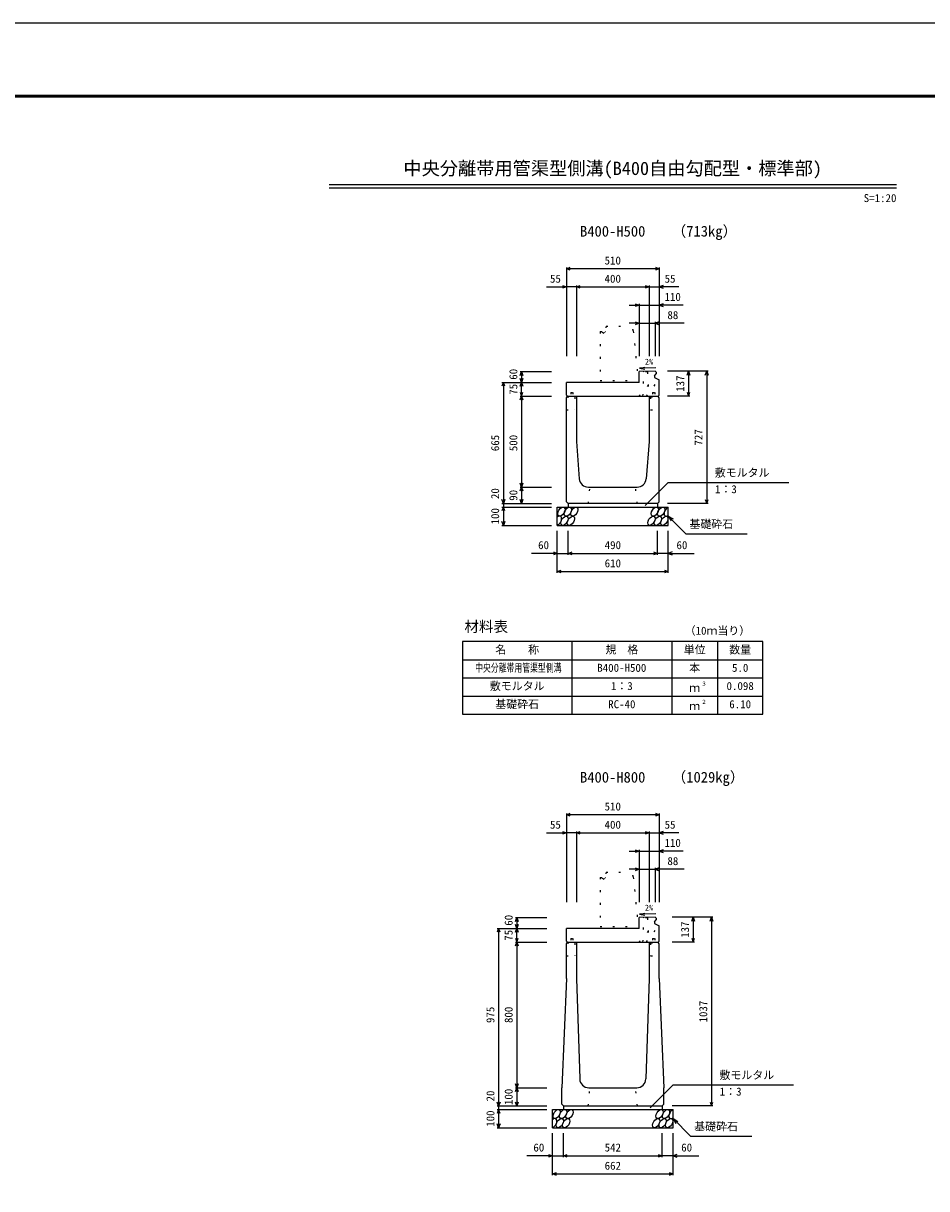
# Model space of a CAD drawing. Units: millimetres, scale not verified. Extents: x -12600 to 12600, y -5940 to 5940.
# Drawn here: x 962 to 5924, y -463 to 5940 of the extents above; entities that cross this region are included whole.
import ezdxf
from ezdxf.enums import TextEntityAlignment as Align

# ---------------------------------------------------------------- set-up
doc = ezdxf.new("R2010")
doc.units = ezdxf.units.MM
doc.header["$LTSCALE"] = 40
doc.linetypes.add('DOTTED', pattern=[1.75, 0.25, -1.5])
for name, color, linetype, lineweight in [('0-0_DIM', 7, 'Continuous', 25), ('0-1_Defpoints', 5, 'Continuous', 25), ('0-2_HATCH', 6, 'Continuous', 25), ('0-3_HYO', 3, 'Continuous', 25), ('0-4_HYO2', 4, 'Continuous', 25), ('0-5_OUTLINE', 3, 'Continuous', 25), ('0-6_OUTLINE2', 4, 'DOTTED', 25), ('0-7_TXT', 7, 'Continuous', 25), ('0-8_WAKU', 3, 'Continuous', 25)]:
    doc.layers.add(name, color=color, linetype=linetype, lineweight=lineweight)
doc.styles.add('ＭＳ ゴシック', font='')
doc.styles.get('ＭＳ ゴシック').set_extended_font_data('MS Gothic')

msp = doc.modelspace()

# ---------------------------------------------------------------- linework, layer by layer
at = {"layer": '0-0_DIM'}
for p, q in [((3945, 4598.96), (3945, 4111.46)), ((4455, 4591.46), (3945, 4591.46)), ((4455, 4598.96), (4455, 4111.46)), ((3836.62, 4491.46), (3945, 4491.46)), ((4000, 4491.46), (3945, 4491.46)), ((4000, 4498.96), (4000, 4111.46)), ((4000, 4491.46), (4400, 4491.46)), ((4400, 4498.96), (4400, 4111.46)), ((4400, 4491.46), (4455, 4491.46)), ((4563.38, 4491.46), (4455, 4491.46)), ((4290, 4391.46), (4345, 4391.46)), ((4345, 4398.96), (4345, 4111.46)), ((4345, 4391.46), (4455, 4391.46)), ((4586.52, 4391.46), (4455, 4391.46)), ((4345, 4291.46), (4290, 4291.46)), ((4345, 4291.46), (4433, 4291.46)), ((4433, 4298.96), (4433, 4111.46)), ((4591.78, 4291.46), (4433, 4291.46)), ((3691.5, 4026.46), (3864, 4026.46)), ((3699, 4026.46), (3699, 3966.46)), ((4723.5, 4028.46), (4501, 4028.46)), ((4616, 4028.46), (4616, 3891.46)), ((4716, 4028.46), (4716, 3301.46)), ((3591.5, 3966.46), (3864, 3966.46)), ((3599, 3966.46), (3599, 3301.46)), ((3699, 3891.46), (3699, 3966.46)), ((3691.5, 3891.46), (3864, 3891.46)), ((3699, 3891.46), (3699, 3391.46)), ((4623.5, 3891.46), (4501, 3891.46)), ((4378.77, 3290.65), (4505, 3416.89)), ((4505, 3416.89), (5166.46, 3416.89)), ((3691.5, 3391.46), (3864, 3391.46)), ((3699, 3391.46), (3699, 3301.46)), ((3591.5, 3301.46), (3864, 3301.46)), ((3591.5, 3281.46), (3864, 3281.46)), ((3599, 3301.46), (3599, 3281.46)), ((3599, 3281.46), (3599, 3181.46)), ((4723.5, 3301.46), (4501, 3301.46)), ((4505, 3231.46), (4600.76, 3135.71)), ((4505, 3231.46), (4530.98, 3216.46)), ((4505, 3231.46), (4520, 3205.48)), ((3591.5, 3181.46), (3864, 3181.46)), ((3895, 2920.1), (3895, 3151.46)), ((3955, 3020.1), (3955, 3151.46)), ((4445, 3020.1), (4445, 3151.46)), ((4505, 2920.1), (4505, 3151.46)), ((4600.76, 3135.71), (4938.31, 3135.71)), ((3895, 3027.6), (3753.21, 3027.6)), ((3895, 3027.6), (3955, 3027.6)), ((3955, 3027.6), (4445, 3027.6)), ((4505, 3027.6), (4445, 3027.6)), ((4505, 3027.6), (4646.79, 3027.6)), ((3895, 2927.6), (4505, 2927.6)), ((3945, 1598.96), (3945, 1111.46)), ((4455, 1591.46), (3945, 1591.46)), ((4455, 1598.96), (4455, 1111.46)), ((3836.62, 1491.46), (3945, 1491.46)), ((4000, 1491.46), (3945, 1491.46)), ((4000, 1498.96), (4000, 1111.46)), ((4000, 1491.46), (4400, 1491.46)), ((4400, 1498.96), (4400, 1111.46)), ((4400, 1491.46), (4455, 1491.46)), ((4563.38, 1491.46), (4455, 1491.46)), ((4290, 1391.46), (4345, 1391.46)), ((4345, 1398.96), (4345, 1111.46)), ((4345, 1391.46), (4455, 1391.46)), ((4586.52, 1391.46), (4455, 1391.46)), ((4345, 1291.46), (4290, 1291.46)), ((4345, 1291.46), (4433, 1291.46)), ((4433, 1298.96), (4433, 1111.46)), ((4591.78, 1291.46), (4433, 1291.46)), ((3665.5, 1026.46), (3838, 1026.46)), ((3673, 1026.46), (3673, 966.46)), ((4749.5, 1028.46), (4527, 1028.46)), ((4642, 1028.46), (4642, 891.46)), ((4742, 1028.46), (4742, -8.54)), ((3565.5, 966.46), (3838, 966.46)), ((3573, 966.46), (3573, -8.54)), ((3673, 891.46), (3673, 966.46)), ((3665.5, 891.46), (3838, 891.46)), ((3673, 891.46), (3673, 91.46)), ((4649.5, 891.46), (4527, 891.46)), ((3665.5, 91.46), (3838, 91.46)), ((3673, 91.46), (3673, -8.54)), ((4404.77, -19.35), (4531, 106.89)), ((4531, 106.89), (5192.46, 106.89)), ((3565.5, -8.54), (3838, -8.54)), ((3565.5, -28.54), (3838, -28.54)), ((3573, -8.54), (3573, -28.54)), ((3573, -28.54), (3573, -128.54)), ((4749.5, -8.54), (4527, -8.54)), ((4531, -78.54), (4626.76, -174.29)), ((4531, -78.54), (4556.98, -93.54)), ((4531, -78.54), (4546, -104.52)), ((3565.5, -128.54), (3838, -128.54)), ((3869, -389.9), (3869, -158.54)), ((3929, -289.9), (3929, -158.54)), ((4471, -289.9), (4471, -158.54)), ((4531, -389.9), (4531, -158.54)), ((4626.76, -174.29), (4964.31, -174.29)), ((3869, -282.4), (3727.21, -282.4)), ((3869, -282.4), (3929, -282.4)), ((3929, -282.4), (4471, -282.4)), ((4531, -282.4), (4471, -282.4)), ((4531, -282.4), (4672.79, -282.4)), ((3869, -382.4), (4531, -382.4))]:
    msp.add_line(p, q, dxfattribs=at)
for points in [[(3966.14, 4583.77), (3945, 4591.46), (3966.14, 4599.16)], [(4433.86, 4599.16), (4455, 4591.46), (4433.86, 4583.77)], [(3923.86, 4499.16), (3945, 4491.46), (3923.86, 4483.77)], [(4021.14, 4483.77), (4000, 4491.46), (4021.14, 4499.16)], [(4378.86, 4499.16), (4400, 4491.46), (4378.86, 4483.77)], [(4476.14, 4499.16), (4455, 4491.46), (4476.14, 4483.77)], [(4323.86, 4399.16), (4345, 4391.46), (4323.86, 4383.77)], [(4476.14, 4399.16), (4455, 4391.46), (4476.14, 4383.77)], [(4323.86, 4299.16), (4345, 4291.46), (4323.86, 4283.77)], [(4454.14, 4299.16), (4433, 4291.46), (4454.14, 4283.77)], [(3691.3, 4005.32), (3699, 4026.46), (3706.7, 4005.32)], [(3706.7, 3987.61), (3699, 3966.46), (3691.3, 3987.61)], [(4608.3, 4007.32), (4616, 4028.46), (4623.7, 4007.32)], [(4708.3, 4007.32), (4716, 4028.46), (4723.7, 4007.32)], [(3606.7, 3945.32), (3599, 3966.46), (3591.3, 3945.32)], [(3691.3, 3945.32), (3699, 3966.46), (3706.7, 3945.32)], [(3691.3, 3912.61), (3699, 3891.46), (3706.7, 3912.61)], [(4608.3, 3912.61), (4616, 3891.46), (4623.7, 3912.61)], [(3691.3, 3870.32), (3699, 3891.46), (3706.7, 3870.32)], [(3706.7, 3412.61), (3699, 3391.46), (3691.3, 3412.61)], [(3691.3, 3370.32), (3699, 3391.46), (3706.7, 3370.32)], [(3606.7, 3322.61), (3599, 3301.46), (3591.3, 3322.61)], [(3606.7, 3260.32), (3599, 3281.46), (3591.3, 3260.32)], [(3706.7, 3322.61), (3699, 3301.46), (3691.3, 3322.61)], [(4708.3, 3322.61), (4716, 3301.46), (4723.7, 3322.61)], [(3606.7, 3202.61), (3599, 3181.46), (3591.3, 3202.61)], [(3873.86, 3035.29), (3895, 3027.6), (3873.86, 3019.9)], [(3976.14, 3019.9), (3955, 3027.6), (3976.14, 3035.29)], [(4423.86, 3035.29), (4445, 3027.6), (4423.86, 3019.9)], [(4526.14, 3035.29), (4505, 3027.6), (4526.14, 3019.9)], [(3916.14, 2919.9), (3895, 2927.6), (3916.14, 2935.29)], [(4483.86, 2935.29), (4505, 2927.6), (4483.86, 2919.9)], [(3966.14, 1583.77), (3945, 1591.46), (3966.14, 1599.16)], [(4433.86, 1599.16), (4455, 1591.46), (4433.86, 1583.77)], [(3923.86, 1499.16), (3945, 1491.46), (3923.86, 1483.77)], [(4021.14, 1483.77), (4000, 1491.46), (4021.14, 1499.16)], [(4378.86, 1499.16), (4400, 1491.46), (4378.86, 1483.77)], [(4476.14, 1499.16), (4455, 1491.46), (4476.14, 1483.77)], [(4323.86, 1399.16), (4345, 1391.46), (4323.86, 1383.77)], [(4476.14, 1399.16), (4455, 1391.46), (4476.14, 1383.77)], [(4323.86, 1299.16), (4345, 1291.46), (4323.86, 1283.77)], [(4454.14, 1299.16), (4433, 1291.46), (4454.14, 1283.77)], [(3665.3, 1005.32), (3673, 1026.46), (3680.7, 1005.32)], [(4634.3, 1007.32), (4642, 1028.46), (4649.7, 1007.32)], [(4734.3, 1007.32), (4742, 1028.46), (4749.7, 1007.32)], [(3580.7, 945.32), (3573, 966.46), (3565.3, 945.32)], [(3680.7, 987.61), (3673, 966.46), (3665.3, 987.61)], [(3665.3, 945.32), (3673, 966.46), (3680.7, 945.32)], [(3665.3, 912.61), (3673, 891.46), (3680.7, 912.61)], [(4634.3, 912.61), (4642, 891.46), (4649.7, 912.61)], [(3665.3, 870.32), (3673, 891.46), (3680.7, 870.32)], [(3680.7, 112.61), (3673, 91.46), (3665.3, 112.61)], [(3665.3, 70.32), (3673, 91.46), (3680.7, 70.32)], [(3580.7, 12.61), (3573, -8.54), (3565.3, 12.61)], [(3680.7, 12.61), (3673, -8.54), (3665.3, 12.61)], [(4734.3, 12.61), (4742, -8.54), (4749.7, 12.61)], [(3580.7, -49.68), (3573, -28.54), (3565.3, -49.68)], [(3580.7, -107.39), (3573, -128.54), (3565.3, -107.39)], [(3847.86, -274.71), (3869, -282.4), (3847.86, -290.1)], [(3950.14, -290.1), (3929, -282.4), (3950.14, -274.71)], [(4449.86, -274.71), (4471, -282.4), (4449.86, -290.1)], [(4552.14, -274.71), (4531, -282.4), (4552.14, -290.1)], [(3890.14, -390.1), (3869, -382.4), (3890.14, -374.71)], [(4509.86, -374.71), (4531, -382.4), (4509.86, -390.1)]]:
    msp.add_lwpolyline(points, dxfattribs=at)
at = {"layer": '0-1_Defpoints'}
msp.add_lwpolyline([(-4200, -5940), (12600, -5940), (12600, 5940), (-4200, 5940)], close=True, dxfattribs=at)
at = {"layer": '0-2_HATCH'}
for centre in [(3917.89, 3256.46), (3953.37, 3256.46), (3988.84, 3256.46), (4431.05, 3256.46), (4466.52, 3256.46), (3934.77, 3206.46), (3970.25, 3206.46), (4412.45, 3206.46), (4447.93, 3206.46), (4483.41, 3206.46), (3891.89, -53.54), (3927.37, -53.54), (3962.84, -53.54), (4457.05, -53.54), (4492.52, -53.54), (3908.77, -103.54), (3944.25, -103.54), (4438.45, -103.54), (4473.93, -103.54), (4509.41, -103.54)]:
    msp.add_ellipse(centre, major_axis=(14.54, 23.54), ratio=0.5792, dxfattribs=at)
for centre, start_param, end_param in [((4502, 3256.46), 0.6666252, 4.1103269), ((3899.3, 3206.46), 3.7419964, 7.318141), ((4528, -53.54), 0.6666252, 4.1103269), ((3873.3, -103.54), 3.7419964, 7.318141)]:
    msp.add_ellipse(centre, major_axis=(14.54, 23.54), ratio=0.5792, start_param=start_param, end_param=end_param, dxfattribs=at)
at = {"layer": '0-3_HYO'}
for p, q in [((3975, 2543.36), (3975, 2143.36)), ((4525, 2543.36), (4525, 2143.36)), ((4775, 2543.36), (4775, 2143.36)), ((3375, 2443.36), (5025, 2443.36))]:
    msp.add_line(p, q, dxfattribs=at)
msp.add_lwpolyline([(3375, 2143.36), (5025, 2143.36), (5025, 2543.36), (3375, 2543.36)], close=True, dxfattribs=at)
at = {"layer": '0-4_HYO2'}
for p, q in [((3375, 2343.36), (5025, 2343.36)), ((3375, 2243.36), (5025, 2243.36))]:
    msp.add_line(p, q, dxfattribs=at)
at = {"layer": '0-5_OUTLINE', "linetype": 'DOTTED'}
for p, q in [((4130, 4246.46), (4130, 3976.46)), ((4163, 4276.46), (4160, 4246.46)), ((4163, 4276.46), (4282.85, 4276.46)), ((4312.7, 4249.45), (4340, 3976.46)), ((4130, 3976.46), (4340, 3976.46)), ((4130, 1246.46), (4130, 976.46)), ((4163, 1276.46), (4160, 1246.46)), ((4163, 1276.46), (4282.85, 1276.46)), ((4312.7, 1249.45), (4340, 976.46)), ((4130, 976.46), (4340, 976.46))]:
    msp.add_line(p, q, dxfattribs=at)
at = {"layer": '0-5_OUTLINE'}
for p, q in [((4433.14, 4028.14), (4345, 4026.46)), ((4345, 3966.46), (4345, 4026.46)), ((4430, 4003.46), (4439, 4013.46)), ((4430, 4003.46), (4430, 3993.46)), ((4430, 3993.46), (4455, 3980.46)), ((4433.14, 4028.14), (4439, 4022.4)), ((4439, 4022.4), (4439, 4013.46)), ((4455, 3897.46), (4455, 3980.46)), ((3945, 3897.46), (3945, 3966.46)), ((4345, 3966.46), (3945, 3966.46)), ((3945, 3897.46), (3951, 3891.46)), ((3951, 3891.46), (4449, 3891.46)), ((4000, 3891.46), (4000, 3641.46)), ((4400, 3891.46), (4400, 3641.46)), ((4449, 3891.46), (4455, 3897.46)), ((4000, 3641.46), (4016.32, 3437.48)), ((4400, 3641.46), (4383.68, 3437.48)), ((4066.16, 3391.46), (4333.84, 3391.46)), ((3895, 3281.46), (4505, 3281.46)), ((3895, 3181.46), (3895, 3281.46)), ((3945, 3311.46), (3955, 3301.46)), ((4445, 3301.46), (3955, 3301.46)), ((3955, 3301.46), (3955, 3281.46)), ((4445, 3301.46), (4455, 3311.46)), ((4445, 3301.46), (4445, 3281.46)), ((4505, 3181.46), (4505, 3281.46)), ((3895, 3181.46), (4505, 3181.46)), ((4433.14, 1028.14), (4345, 1026.46)), ((4345, 966.46), (4345, 1026.46)), ((4433.14, 1028.14), (4439, 1022.4)), ((3945, 897.46), (3945, 966.46)), ((4345, 966.46), (3945, 966.46)), ((4430, 1003.46), (4439, 1013.46)), ((4430, 1003.46), (4430, 993.46)), ((4430, 993.46), (4455, 980.46)), ((4439, 1022.4), (4439, 1013.46)), ((4455, 897.46), (4455, 980.46)), ((3945, 897.46), (3951, 891.46)), ((4449, 891.46), (4455, 897.46)), ((3945, 881.46), (3951, 891.46)), ((3945, 691.46), (3945, 881.46)), ((3951, 891.46), (4449, 891.46)), ((4000, 891.46), (4000, 691.46)), ((4400, 891.46), (4400, 691.46)), ((4455, 881.46), (4449, 891.46)), ((4455, 691.46), (4455, 881.46)), ((3945, 691.46), (3920, 91.46)), ((4000, 691.46), (4018.39, 139.8)), ((4400, 691.46), (4381.61, 139.8)), ((4455, 691.46), (4480, 91.46)), ((3920, 0.46), (3920, 91.46)), ((4068.36, 91.46), (4331.64, 91.46)), ((4480, 0.46), (4480, 91.46)), ((3929, -8.54), (3920, 0.46)), ((3869, -28.54), (4531, -28.54)), ((3869, -128.54), (3869, -28.54)), ((3929, -8.54), (3929, -28.54)), ((4471, -8.54), (4471, -28.54)), ((4531, -128.54), (4531, -28.54)), ((3869, -128.54), (4531, -128.54))]:
    msp.add_line(p, q, dxfattribs=at)
at = {"layer": '0-5_OUTLINE', "linetype": 'DOTTED'}
for points in [[(4130, 4246.46), (4138, 4246.46), (4148, 4236.46), (4158, 4246.46), (4160, 4246.46)], [(4130, 1246.46), (4138, 1246.46), (4148, 1236.46), (4158, 1246.46), (4160, 1246.46)]]:
    msp.add_lwpolyline(points, dxfattribs=at)
at = {"layer": '0-5_OUTLINE'}
for points in [[(3945, 3311.46), (3945, 3881.46), (3951, 3891.46)], [(4455, 3311.46), (4455, 3881.46), (4449, 3891.46)], [(3929, -8.54), (4471, -8.54), (4480, 0.46)]]:
    msp.add_lwpolyline(points, dxfattribs=at)
at = {"layer": '0-5_OUTLINE', "linetype": 'DOTTED'}
for centre in [(4282.85, 4246.46), (4282.85, 1246.46)]:
    msp.add_arc(centre, 30, 5.71059, 90, dxfattribs=at)
at = {"layer": '0-5_OUTLINE'}
for centre, start, end in [((4066.16, 3441.46), 184.57392, 270), ((4333.84, 3441.46), 270, 355.42608), ((4068.36, 141.46), 181.90915, 270), ((4331.64, 141.46), 270, 358.09085)]:
    msp.add_arc(centre, 50, start, end, dxfattribs=at)
at = {"layer": '0-6_OUTLINE2'}
for p, q in [((4343.61, 3891.46), (4432.78, 3992.02)), ((4365.6, 3891.46), (4372.11, 4024.37)), ((4372.11, 4024.37), (4369.28, 4026.96)), ((4390.28, 4024.59), (4372.11, 4024.37)), ((4385.15, 3891.46), (4453.79, 3981.09)), ((4390.28, 4024.56), (4392.88, 4027.38)), ((4390.28, 4024.56), (4396.8, 3891.46)), ((3969, 3911.96), (3981, 3911.96)), ((3969, 3911.96), (3969, 3886.96)), ((3981, 3911.96), (3981, 3886.96)), ((4419, 3911.96), (4431, 3911.96)), ((4419, 3911.96), (4419, 3886.96)), ((4431, 3911.96), (4431, 3886.96)), ((3948.3, 3886.96), (3992, 3886.96)), ((3992, 3886.96), (3992, 3816.46)), ((4408, 3886.96), (4451.7, 3886.96)), ((4408, 3886.96), (4408, 3816.46)), ((3945, 3816.46), (3992, 3816.46)), ((4408, 3816.46), (4455, 3816.46)), ((4065, 3301.46), (4075, 3391.46)), ((4335, 3301.46), (4325, 3391.46)), ((4372.11, 1024.37), (4369.28, 1026.96)), ((4390.28, 1024.59), (4372.11, 1024.37)), ((4390.28, 1024.56), (4392.88, 1027.38)), ((4390.28, 1024.56), (4396.8, 891.46)), ((4343.61, 891.46), (4432.78, 992.02)), ((4365.6, 891.46), (4372.11, 1024.37)), ((4385.15, 891.46), (4453.79, 981.09)), ((3969, 911.96), (3981, 911.96)), ((3969, 911.96), (3969, 886.96)), ((3981, 911.96), (3981, 886.96)), ((4419, 911.96), (4431, 911.96)), ((4419, 911.96), (4419, 886.96)), ((4431, 911.96), (4431, 886.96)), ((3948.3, 886.96), (3992, 886.96)), ((3992, 886.96), (3992, 816.46)), ((4408, 886.96), (4451.7, 886.96)), ((4408, 886.96), (4408, 816.46)), ((3945, 816.46), (3992, 816.46)), ((4408, 816.46), (4455, 816.46)), ((4065, -8.54), (4075, 91.46)), ((4335, -8.54), (4325, 91.46))]:
    msp.add_line(p, q, dxfattribs=at)
at = {"layer": '0-7_TXT'}
for p, q in [((2641.64, 5054.39), (5758.36, 5054.39)), ((2641.64, 5035.19), (5758.36, 5035.19)), ((4347.06, 4044.97), (4376.7, 4040.33)), ((4347.06, 1044.97), (4376.7, 1040.33))]:
    msp.add_line(p, q, dxfattribs=at)
for points in [[(4437.48, 4046.7), (4347.06, 4044.97), (4376.5, 4050.74)], [(4437.48, 1046.7), (4347.06, 1044.97), (4376.5, 1050.74)]]:
    msp.add_lwpolyline(points, dxfattribs=at)
at = {"layer": '0-8_WAKU', "lineweight": 50}
msp.add_lwpolyline([(-3800, -5540), (12200, -5540), (12200, 5540), (-3800, 5540)], close=True, dxfattribs=at)

# ---------------------------------------------------------------- texts
at = {"layer": '0-0_DIM', "style": 'ＭＳ ゴシック'}
for s, p in [('510', (4155, 4601.46)), ('55', (3855.16, 4501.46)), ('400', (4155, 4501.46)), ('55', (4484.84, 4501.46)), ('110', (4484.02, 4401.46)), ('88', (4500.19, 4301.46)), ('敷モルタル', (4760.6, 3435.62)), ('1：3', (4761.6, 3344.93)), ('基礎砕石', (4621.32, 3152.88)), ('60', (3790, 3037.6)), ('490', (4155.53, 3037.6)), ('60', (4550, 3037.6)), ('610', (4155.53, 2937.6)), ('510', (4155, 1601.46)), ('55', (3855.16, 1501.46)), ('400', (4155, 1501.46)), ('55', (4484.84, 1501.46)), ('110', (4484.02, 1401.46)), ('88', (4500.19, 1301.46)), ('敷モルタル', (4786.6, 125.62)), ('1：3', (4787.6, 34.93)), ('基礎砕石', (4647.32, -157.12)), ('60', (3764, -272.4)), ('542', (4155.53, -272.4)), ('60', (4576, -272.4)), ('662', (4155.53, -372.4))]:
    msp.add_text(s, height=43.99, dxfattribs=at).set_placement(p, align=Align.BOTTOM_LEFT)
for s, p in [('60', (3689, 3981.46)), ('137', (4606, 3914.96)), ('75', (3689, 3898.96)), ('665', (3589, 3588.96)), ('500', (3689, 3588.96)), ('727', (4706, 3619.96)), ('20', (3589, 3325.78)), ('90', (3689, 3316.46)), ('100', (3589, 3186.46)), ('60', (3663, 981.46)), ('137', (4632, 914.96)), ('75', (3663, 898.96)), ('975', (3563, 446.71)), ('800', (3663, 446.71)), ('1037', (4732, 449.96)), ('20', (3563, 15.78)), ('100', (3663, -4.07)), ('100', (3563, -123.54))]:
    msp.add_text(s, height=43.99, rotation=90, dxfattribs=at).set_placement(p, align=Align.BOTTOM_LEFT)
at = {"layer": '0-7_TXT', "style": 'ＭＳ ゴシック'}
for s, height, p in [('中央分離帯用管渠型側溝(B400自由勾配型・標準部)', 73.31, (3050, 5084.39)), ('S', 43.99, (5578.36, 4944.39)), ('1', 43.99, (5638.36, 4944.39)), ('2', 43.99, (5698.36, 4944.39)), ('0', 43.99, (5728.36, 4944.39)), ('=', 43.99, (5608.36, 4944.39)), (':', 43.99, (5668.36, 4944.39)), ('B400-H500', 58.65, (4020, 4750.44)), ('（713kg）', 58.65, (4523.7, 4750.84)), ('2%', 32.99, (4376.63, 4054.31)), ('材料表', 58.65, (3385, 2578.36)), ('（10ｍ当り）', 43.99, (4595, 2567.36)), ('名\u3000\u3000称', 43.99, (3555, 2463.36)), ('規\u3000格', 43.99, (4160, 2463.36)), ('単位', 43.99, (4590, 2463.36)), ('数量', 43.99, (4840, 2463.36)), ('B400-H500', 43.99, (4115, 2363.36)), ('本', 43.99, (4620, 2363.36)), ('5.0', 43.99, (4855, 2363.36)), ('敷モルタル', 43.99, (3525, 2263.36)), ('1：3', 43.99, (4190, 2263.36)), ('３', 21.99, (4685.54, 2293.73)), ('0.098', 43.99, (4825, 2263.36)), ('ｍ', 43.99, (4620, 2253.36)), ('基礎砕石', 43.99, (3555, 2163.36)), ('RC-40', 43.99, (4175, 2163.36)), ('ｍ', 43.99, (4620, 2153.36)), ('２', 21.99, (4685.54, 2193.73)), ('6.10', 43.99, (4840, 2163.36)), ('B400-H800', 58.65, (4020, 1750.44)), ('（1029kg）', 58.65, (4523.7, 1750.84)), ('2%', 32.99, (4376.63, 1054.31))]:
    msp.add_text(s, height=height, dxfattribs=at).set_placement(p, align=Align.BOTTOM_LEFT)
at = {"layer": '0-7_TXT', "style": 'ＭＳ ゴシック', "width": 0.7}
msp.add_text('中央分離帯用管渠型側溝', height=43.99, dxfattribs=at).set_placement((3444, 2363.36), align=Align.BOTTOM_LEFT)

doc.saveas('drawing.dxf')
